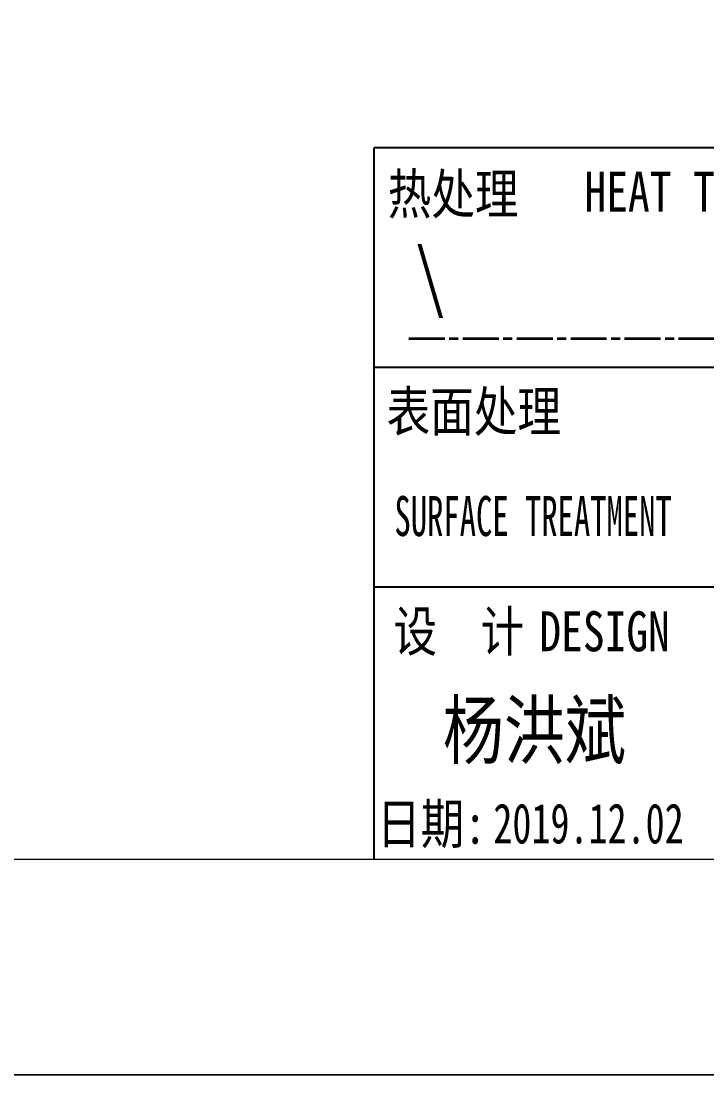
# Model space of a CAD drawing. Header units: millimetres. Extents: x 1333 to 129696, y -57210 to 105899.
# Drawn here: x 55980.8 to 56152.4, y 101055.9 to 101319.6 of the extents above; entities that cross this region are included whole.
import ezdxf
from ezdxf.enums import TextEntityAlignment as Align

# ---------------------------------------------------------------- set-up
doc = ezdxf.new("R2010")
doc.units = ezdxf.units.MM
doc.header["$LTSCALE"] = 0.5
doc.linetypes.add('AM_ISO08W050x2', pattern=[9, 6, -0.75, 1.5, -0.75])
doc.layers.add('图\\M+19E79\\M+195B6\\M+18E9A', color=7, linetype='Continuous')
for name, color, linetype, lineweight in [('图框', 7, 'Continuous', 18), ('热处理', 7, 'Continuous', 20), ('粗点划线', 6, 'AM_ISO08W050x2', 35)]:
    doc.layers.add(name, color=color, linetype=linetype, lineweight=lineweight)
doc.layers.add('打印', color=7, linetype='Continuous', lineweight=15, plot=False)
doc.layers.add('打印-禁用', color=7, linetype='Continuous', lineweight=15, plot=False)
doc.styles.add('国标', font='simfang.ttf', dxfattribs={"width": 0.8})

# ---------------------------------------------------------------- blocks, each defined once
blk = doc.blocks.new('GZDEH零件A3图框V01版')
at = {"layer": '图\\M+19E79\\M+195B6\\M+18E9A', "color": 7}
blk.add_line((3272.49, -1788.461), (3092.49, -1788.461), dxfattribs=at)
at = {"layer": '图\\M+19E79\\M+195B6\\M+18E9A', "color": 9}
for p, q in [((3272.49, -1788.461), (3092.49, -1788.461)), ((3181.99, -1802.211), (3092.49, -1802.211)), ((3181.99, -1815.961), (3092.49, -1815.961))]:
    blk.add_line(p, q, dxfattribs=at)
at = {"layer": '图\\M+19E79\\M+195B6\\M+18E9A', "color": 9, "linetype": 'Continuous'}
blk.add_line((3092.49, -1832.961), (3092.49, -1788.461), dxfattribs=at)
at = {"layer": '图框', "linetype": 'Continuous'}
blk.add_line((2882.49, -1832.961), (3272.49, -1832.961), dxfattribs=at)
at = {"layer": '打印-禁用', "linetype": 'Continuous'}
blk.add_line((2857.49, -1846.461), (3277.49, -1846.461), dxfattribs=at)
at = {"layer": '图\\M+19E79\\M+195B6\\M+18E9A', "color": 9, "style": '国标'}
for s, width, p in [('热处理', 0.8, (3093.349, -1792.606)), ('表面处理', 0.8, (3093.275, -1806.208)), ('SURFACE TREATMENT', 0.6, (3093.768, -1812.752)), (' DESIGN', 0.8, (3101.469, -1819.96))]:
    blk.add_text(s, height=2.5, dxfattribs=dict(at, width=width)).set_placement(p)
at = {"layer": '图\\M+19E79\\M+195B6\\M+18E9A', "color": 9, "style": '国标', "width": 0.8}
for s, p in [('HEAT TREAT', (3112.454, -1792.456)), ('设  计', (3097.793, -1819.96)), ('日期:', (3096.088, -1831.999))]:
    blk.add_text(s, height=2.5, dxfattribs=at).set_placement(p, align=Align.CENTER)
blk = doc.blocks.new('DEH A3')
at = {"layer": '图框'}
blk.add_blockref('GZDEH零件A3图框V01版', (-2857.49, 1846.461), dxfattribs=at)

msp = doc.modelspace()

# ---------------------------------------------------------------- linework, layer by layer
at = {"layer": '打印'}
msp.add_lwpolyline([(55129.101, 102243.911), (56809.101, 102243.911), (56809.101, 101055.911), (55129.101, 101055.911)], close=True, dxfattribs=at)
at = {"layer": '粗点划线', "color": 6, "linetype": 'AM_ISO08W050x2', "ltscale": 3}
msp.add_line((56077.799, 101240.197), (56189.243, 101240.197), dxfattribs=at)

# ---------------------------------------------------------------- block references
at = {"layer": '图框', "xscale": 4, "yscale": 4, "zscale": 4}
msp.add_blockref('DEH A3', (55129.101, 101055.911), dxfattribs=at)

# ---------------------------------------------------------------- texts
at = {"layer": '图\\M+19E79\\M+195B6\\M+18E9A', "color": 3, "style": '国标'}
for s, height, width, p in [('杨洪斌', 14, 0.8, (56086.293, 101135.177)), ('2019.12.02', 10, 0.7, (56098.953, 101113.831))]:
    msp.add_text(s, height=height, dxfattribs=dict(at, width=width)).set_placement(p)
at = {"layer": '热处理', "color": 3, "style": '国标', "width": 0.8}
msp.add_text('\\', height=14, dxfattribs=at).set_placement((56079.376, 101248.684))

doc.saveas('drawing.dxf')
